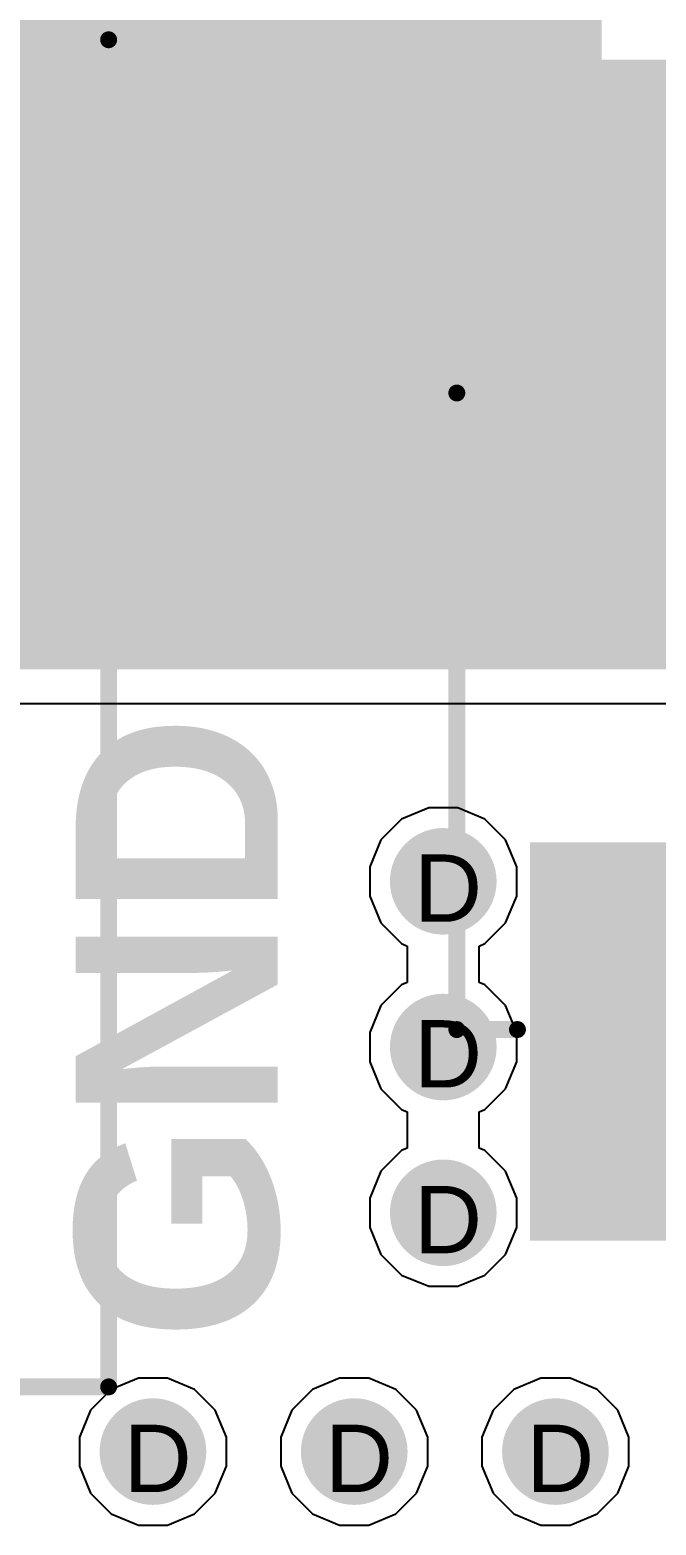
# Model space of a CAD drawing. Header units: inches. Extents: x 0 to 5401, y 0 to 5414.
# Drawn here: x 9.2 to 13.92, y 38.17 to 49.45 of the extents above; entities that cross this region are included whole.
import ezdxf

# ---------------------------------------------------------------- set-up
doc = ezdxf.new("R2010")
doc.units = ezdxf.units.IN
for name, color, linetype in [('Bottom Layer', 5, 'Continuous'), ('Bottom Solder', 6, 'Continuous'), ('Drill Drawing', 1, 'Continuous'), ('Layer 1', 16, 'Continuous'), ('Layer 2', 76, 'Continuous'), ('Multi-Layer', 9, 'Continuous'), ('Pad Holes', 156, 'Continuous'), ('Top Layer', 1, 'Continuous'), ('Top Overlay', 2, 'Continuous'), ('Top Paste', 8, 'Continuous'), ('Top Solder', 216, 'Continuous'), ('Via Holes', 16, 'Continuous')]:
    doc.layers.add(name, color=color, linetype=linetype)
doc.styles.add('Arial', font='', dxfattribs={"height": 0.2})
doc.styles.add('Arial_Bold', font='', dxfattribs={"height": 0.2})
doc.styles.get('Arial').set_extended_font_data('Arial')
doc.styles.get('Arial_Bold').set_extended_font_data('Arial', bold=True)

# ---------------------------------------------------------------- blocks, each defined once
blk = doc.blocks.new('1715721_195')
at = {"layer": 'Bottom Layer'}
blk.add_hatch(color=5, dxfattribs=at).paths.add_polyline_path([(-3.79, 1.25), (-1.29, 1.25), (-1.29, -1.25), (-3.79, -1.25)])
h = blk.add_hatch(color=5, dxfattribs=at)
edge = h.paths.add_edge_path()
edge.add_arc((2.54, 0), 1.25, 0, 360)
at = {"layer": 'Bottom Solder'}
blk.add_hatch(color=6, dxfattribs=at).paths.add_polyline_path([(-3.892, 1.352), (-1.188, 1.352), (-1.188, -1.352), (-3.892, -1.352)])
h = blk.add_hatch(color=6, dxfattribs=at)
edge = h.paths.add_edge_path()
edge.add_arc((2.54, 0), 1.352, 0, 360)
at = {"layer": 'Layer 1'}
h = blk.add_hatch(color=16, dxfattribs=at)
edge = h.paths.add_edge_path()
edge.add_arc((-2.54, 0), 1.25, 0, 360)
h = blk.add_hatch(color=16, dxfattribs=at)
edge = h.paths.add_edge_path()
edge.add_arc((2.54, 0), 1.25, 0, 360)
at = {"layer": 'Layer 2'}
h = blk.add_hatch(color=76, dxfattribs=at)
edge = h.paths.add_edge_path()
edge.add_arc((-2.54, 0), 1.25, 0, 360)
h = blk.add_hatch(color=76, dxfattribs=at)
edge = h.paths.add_edge_path()
edge.add_arc((2.54, 0), 1.25, 0, 360)
at = {"layer": 'Multi-Layer'}
h = blk.add_hatch(color=9, dxfattribs=at)
edge = h.paths.add_edge_path()
edge.add_arc((2.54, 0), 1.25, 0, 360)
at = {"layer": 'Pad Holes'}
h = blk.add_hatch(color=7, dxfattribs=at)
edge = h.paths.add_edge_path()
edge.add_arc((-2.54, 0), 0.65, 0, 360)
h = blk.add_hatch(color=7, dxfattribs=at)
edge = h.paths.add_edge_path()
edge.add_arc((2.54, 0), 0.65, 0, 360)
at = {"layer": 'Top Layer'}
blk.add_hatch(color=1, dxfattribs=at).paths.add_polyline_path([(-3.79, 1.25), (-1.29, 1.25), (-1.29, -1.25), (-3.79, -1.25)])
h = blk.add_hatch(color=1, dxfattribs=at)
edge = h.paths.add_edge_path()
edge.add_arc((2.54, 0), 1.25, 0, 360)
at = {"layer": 'Top Solder'}
blk.add_hatch(color=216, dxfattribs=at).paths.add_polyline_path([(-3.892, 1.352), (-1.188, 1.352), (-1.188, -1.352), (-3.892, -1.352)])
h = blk.add_hatch(color=216, dxfattribs=at)
edge = h.paths.add_edge_path()
edge.add_arc((2.54, 0), 1.352, 0, 360)
at = {"layer": 'Top Overlay'}
for points in [[(-5.08, -4.6, 0.127, 0.127, 0), (-5.08, 5.2, 0.127, 0.127, 0)], [(5.08, 5.2, 0.127, 0.127, 0), (-5.08, 5.2, 0.127, 0.127, 0)], [(5.08, -4.6, 0.127, 0.127, 0), (5.08, 5.2, 0.127, 0.127, 0)], [(-3.358, -3.398, 0.127, 0.127, 0), (-2.906, -2.946, 0.127, 0.127, 0)], [(-2.327, -2.946, 0.127, 0.127, 0), (-2.906, -2.946, 0.127, 0.127, 0)], [(-1.915, -3.358, 0.127, 0.127, 0), (-2.327, -2.946, 0.127, 0.127, 0)], [(1.722, -3.398, 0.127, 0.127, 0), (2.174, -2.946, 0.127, 0.127, 0)], [(2.753, -2.946, 0.127, 0.127, 0), (2.174, -2.946, 0.127, 0.127, 0)], [(3.165, -3.358, 0.127, 0.127, 0), (2.753, -2.946, 0.127, 0.127, 0)], [(5.08, -4.6, 0.127, 0.127, 0), (-5.08, -4.6, 0.127, 0.127, 0)]]:
    blk.add_lwpolyline(points, format="xyseb", dxfattribs=at)
for points in [[(-5.112, 5.2, 0.0635, 0.0635, 1), (-5.048, 5.2, 0.0635, 0.0635, 1)], [(-5.112, 5.2, 0.0635, 0.0635, 1), (-5.048, 5.2, 0.0635, 0.0635, 1)], [(5.048, 5.2, 0.0635, 0.0635, 1), (5.112, 5.2, 0.0635, 0.0635, 1)], [(5.048, 5.2, 0.0635, 0.0635, 1), (5.112, 5.2, 0.0635, 0.0635, 1)], [(-2.937, -2.946, 0.0635, 0.0635, 1), (-2.874, -2.946, 0.0635, 0.0635, 1)], [(-2.937, -2.946, 0.0635, 0.0635, 1), (-2.874, -2.946, 0.0635, 0.0635, 1)], [(-2.358, -2.946, 0.0635, 0.0635, 1), (-2.295, -2.946, 0.0635, 0.0635, 1)], [(-2.358, -2.946, 0.0635, 0.0635, 1), (-2.295, -2.946, 0.0635, 0.0635, 1)], [(2.143, -2.946, 0.0635, 0.0635, 1), (2.206, -2.946, 0.0635, 0.0635, 1)], [(2.143, -2.946, 0.0635, 0.0635, 1), (2.206, -2.946, 0.0635, 0.0635, 1)], [(2.722, -2.946, 0.0635, 0.0635, 1), (2.785, -2.946, 0.0635, 0.0635, 1)], [(2.722, -2.946, 0.0635, 0.0635, 1), (2.785, -2.946, 0.0635, 0.0635, 1)], [(-3.39, -3.398, 0.0635, 0.0635, 1), (-3.326, -3.398, 0.0635, 0.0635, 1)], [(-1.947, -3.358, 0.0635, 0.0635, 1), (-1.883, -3.358, 0.0635, 0.0635, 1)], [(1.69, -3.398, 0.0635, 0.0635, 1), (1.754, -3.398, 0.0635, 0.0635, 1)], [(3.133, -3.358, 0.0635, 0.0635, 1), (3.197, -3.358, 0.0635, 0.0635, 1)], [(-5.112, -4.6, 0.0635, 0.0635, 1), (-5.048, -4.6, 0.0635, 0.0635, 1)], [(-5.112, -4.6, 0.0635, 0.0635, 1), (-5.048, -4.6, 0.0635, 0.0635, 1)], [(5.048, -4.6, 0.0635, 0.0635, 1), (5.112, -4.6, 0.0635, 0.0635, 1)], [(5.048, -4.6, 0.0635, 0.0635, 1), (5.112, -4.6, 0.0635, 0.0635, 1)]]:
    blk.add_lwpolyline(points, format="xyseb", close=True, dxfattribs=at)
blk = doc.blocks.new('SMB__224')
at = {"layer": 'Top Layer'}
for points in [[(-3.7, -1.2), (-3.7, 1.2), (-0.9, 1.2), (-0.9, -1.2)], [(0.9, -1.2), (0.9, 1.2), (3.7, 1.2), (3.7, -1.2)]]:
    blk.add_hatch(color=1, dxfattribs=at).paths.add_polyline_path(points)
at = {"layer": 'Top Overlay'}
for points in [[(2.592, 1.243), (4.828, 1.243), (4.828, 1.904), (2.592, 1.904)], [(3.735, -1.652), (4.828, -1.652), (4.828, 1.345), (3.735, 1.345)], [(2.592, -1.906), (4.828, -1.906), (4.828, -1.246), (2.592, -1.246)]]:
    blk.add_hatch(color=2, dxfattribs=at).paths.add_polyline_path(points)
at = {"layer": 'Top Paste'}
for points in [[(-3.7, -1.2), (-3.7, 1.2), (-0.9, 1.2), (-0.9, -1.2)], [(0.9, -1.2), (0.9, 1.2), (3.7, 1.2), (3.7, -1.2)]]:
    blk.add_hatch(color=8, dxfattribs=at).paths.add_polyline_path(points)
at = {"layer": 'Top Solder'}
for points in [[(-3.802, -1.302), (-3.802, 1.302), (-0.798, 1.302), (-0.798, -1.302)], [(0.798, -1.302), (0.798, 1.302), (3.802, 1.302), (3.802, -1.302)]]:
    blk.add_hatch(color=216, dxfattribs=at).paths.add_polyline_path(points)
at = {"layer": 'Top Overlay'}
for points in [[(-2.21, 1.854, 0.127, 0.127, 0), (2.591, 1.854, 0.127, 0.127, 0)], [(-2.21, 1.854, 0.127, 0.127, 0), (-2.21, 1.397, 0.127, 0.127, 0)], [(-2.21, -1.397, 0.127, 0.127, 0), (-2.21, -1.854, 0.127, 0.127, 0)], [(-2.21, -1.854, 0.127, 0.127, 0), (2.591, -1.854, 0.127, 0.127, 0)]]:
    blk.add_lwpolyline(points, format="xyseb", dxfattribs=at)
for points in [[(-2.242, 1.854, 0.0635, 0.0635, 1), (-2.178, 1.854, 0.0635, 0.0635, 1)], [(-2.242, 1.854, 0.0635, 0.0635, 1), (-2.178, 1.854, 0.0635, 0.0635, 1)], [(2.559, 1.854, 0.0635, 0.0635, 1), (2.623, 1.854, 0.0635, 0.0635, 1)], [(-2.242, 1.397, 0.0635, 0.0635, 1), (-2.178, 1.397, 0.0635, 0.0635, 1)], [(-2.242, -1.397, 0.0635, 0.0635, 1), (-2.178, -1.397, 0.0635, 0.0635, 1)], [(-2.242, -1.854, 0.0635, 0.0635, 1), (-2.178, -1.854, 0.0635, 0.0635, 1)], [(-2.242, -1.854, 0.0635, 0.0635, 1), (-2.178, -1.854, 0.0635, 0.0635, 1)], [(2.559, -1.854, 0.0635, 0.0635, 1), (2.623, -1.854, 0.0635, 0.0635, 1)]]:
    blk.add_lwpolyline(points, format="xyseb", close=True, dxfattribs=at)

msp = doc.modelspace()

# ---------------------------------------------------------------- hatches: boundary and pattern name
at = {"layer": 'Bottom Layer'}
h = msp.add_hatch(color=5, dxfattribs=at)
edge = h.paths.add_edge_path()
edge.add_arc((12.319, 43.028), 0.3, 0, 360)
h = msp.add_hatch(color=5, dxfattribs=at)
edge = h.paths.add_edge_path()
edge.add_arc((12.319, 41.778), 0.3, 0, 360)
h = msp.add_hatch(color=5, dxfattribs=at)
edge = h.paths.add_edge_path()
edge.add_arc((12.319, 40.528), 0.3, 0, 360)
h = msp.add_hatch(color=5, dxfattribs=at)
edge = h.paths.add_edge_path()
edge.add_arc((10.131, 38.727), 0.3, 0, 360)
h = msp.add_hatch(color=5, dxfattribs=at)
edge = h.paths.add_edge_path()
edge.add_arc((11.648, 38.727), 0.3, 0, 360)
h = msp.add_hatch(color=5, dxfattribs=at)
edge = h.paths.add_edge_path()
edge.add_arc((13.164, 38.727), 0.3, 0, 360)
at = {"layer": 'Bottom Solder'}
h = msp.add_hatch(color=6, dxfattribs=at)
edge = h.paths.add_edge_path()
edge.add_arc((12.319, 43.028), 0.402, 0, 360)
h = msp.add_hatch(color=6, dxfattribs=at)
edge = h.paths.add_edge_path()
edge.add_arc((12.319, 41.778), 0.402, 0, 360)
h = msp.add_hatch(color=6, dxfattribs=at)
edge = h.paths.add_edge_path()
edge.add_arc((12.319, 40.528), 0.402, 0, 360)
h = msp.add_hatch(color=6, dxfattribs=at)
edge = h.paths.add_edge_path()
edge.add_arc((10.131, 38.727), 0.402, 0, 360)
h = msp.add_hatch(color=6, dxfattribs=at)
edge = h.paths.add_edge_path()
edge.add_arc((11.648, 38.727), 0.402, 0, 360)
h = msp.add_hatch(color=6, dxfattribs=at)
edge = h.paths.add_edge_path()
edge.add_arc((13.164, 38.727), 0.402, 0, 360)
at = {"layer": 'Layer 1'}
h = msp.add_hatch(color=16, dxfattribs=at)
edge = h.paths.add_edge_path()
edge.add_arc((12.319, 43.028), 0.3, 0, 360)
h = msp.add_hatch(color=16, dxfattribs=at)
edge = h.paths.add_edge_path()
edge.add_arc((12.319, 41.778), 0.3, 0, 360)
h = msp.add_hatch(color=16, dxfattribs=at)
edge = h.paths.add_edge_path()
edge.add_arc((12.319, 40.528), 0.3, 0, 360)
h = msp.add_hatch(color=16, dxfattribs=at)
edge = h.paths.add_edge_path()
edge.add_arc((10.131, 38.727), 0.3, 0, 360)
h = msp.add_hatch(color=16, dxfattribs=at)
edge = h.paths.add_edge_path()
edge.add_arc((11.648, 38.727), 0.3, 0, 360)
h = msp.add_hatch(color=16, dxfattribs=at)
edge = h.paths.add_edge_path()
edge.add_arc((13.164, 38.727), 0.3, 0, 360)
at = {"layer": 'Layer 2'}
h = msp.add_hatch(color=76, dxfattribs=at)
edge = h.paths.add_edge_path()
edge.add_arc((12.319, 43.028), 0.3, 0, 360)
h = msp.add_hatch(color=76, dxfattribs=at)
edge = h.paths.add_edge_path()
edge.add_arc((12.319, 41.778), 0.3, 0, 360)
h = msp.add_hatch(color=76, dxfattribs=at)
edge = h.paths.add_edge_path()
edge.add_arc((12.319, 40.528), 0.3, 0, 360)
h = msp.add_hatch(color=76, dxfattribs=at)
edge = h.paths.add_edge_path()
edge.add_arc((10.131, 38.727), 0.3, 0, 360)
h = msp.add_hatch(color=76, dxfattribs=at)
edge = h.paths.add_edge_path()
edge.add_arc((11.648, 38.727), 0.3, 0, 360)
h = msp.add_hatch(color=76, dxfattribs=at)
edge = h.paths.add_edge_path()
edge.add_arc((13.164, 38.727), 0.3, 0, 360)
at = {"layer": 'Top Layer'}
for points in [[(0.457, 44.628), (13.513, 44.628), (13.513, 58.947), (0.457, 58.947)], [(0.457, 44.628), (16.576, 44.628), (16.576, 49.225), (0.457, 49.225)]]:
    msp.add_hatch(color=1, dxfattribs=at).paths.add_polyline_path(points)
h = msp.add_hatch(color=1, dxfattribs=at)
edge = h.paths.add_edge_path()
edge.add_arc((12.319, 43.028), 0.3, 0, 360)
h = msp.add_hatch(color=1, dxfattribs=at)
edge = h.paths.add_edge_path()
edge.add_arc((12.319, 41.778), 0.3, 0, 360)
h = msp.add_hatch(color=1, dxfattribs=at)
edge = h.paths.add_edge_path()
edge.add_arc((12.319, 40.528), 0.3, 0, 360)
h = msp.add_hatch(color=1, dxfattribs=at)
edge = h.paths.add_edge_path()
edge.add_arc((10.131, 38.727), 0.3, 0, 360)
h = msp.add_hatch(color=1, dxfattribs=at)
edge = h.paths.add_edge_path()
edge.add_arc((11.648, 38.727), 0.3, 0, 360)
h = msp.add_hatch(color=1, dxfattribs=at)
edge = h.paths.add_edge_path()
edge.add_arc((13.164, 38.727), 0.3, 0, 360)
at = {"layer": 'Top Solder'}
h = msp.add_hatch(color=216, dxfattribs=at)
edge = h.paths.add_edge_path()
edge.add_arc((12.319, 43.028), 0.402, 0, 360)
h = msp.add_hatch(color=216, dxfattribs=at)
edge = h.paths.add_edge_path()
edge.add_arc((12.319, 41.778), 0.402, 0, 360)
h = msp.add_hatch(color=216, dxfattribs=at)
edge = h.paths.add_edge_path()
edge.add_arc((12.319, 40.528), 0.402, 0, 360)
h = msp.add_hatch(color=216, dxfattribs=at)
edge = h.paths.add_edge_path()
edge.add_arc((10.131, 38.727), 0.402, 0, 360)
h = msp.add_hatch(color=216, dxfattribs=at)
edge = h.paths.add_edge_path()
edge.add_arc((11.648, 38.727), 0.402, 0, 360)
h = msp.add_hatch(color=216, dxfattribs=at)
edge = h.paths.add_edge_path()
edge.add_arc((13.164, 38.727), 0.402, 0, 360)
at = {"layer": 'Via Holes'}
h = msp.add_hatch(color=7, dxfattribs=at)
edge = h.paths.add_edge_path()
edge.add_arc((12.319, 43.028), 0.15, 0, 360)
h = msp.add_hatch(color=7, dxfattribs=at)
edge = h.paths.add_edge_path()
edge.add_arc((12.319, 41.778), 0.15, 0, 360)
h = msp.add_hatch(color=7, dxfattribs=at)
edge = h.paths.add_edge_path()
edge.add_arc((12.319, 40.528), 0.15, 0, 360)
h = msp.add_hatch(color=7, dxfattribs=at)
edge = h.paths.add_edge_path()
edge.add_arc((10.131, 38.727), 0.15, 0, 360)
h = msp.add_hatch(color=7, dxfattribs=at)
edge = h.paths.add_edge_path()
edge.add_arc((11.648, 38.727), 0.15, 0, 360)
h = msp.add_hatch(color=7, dxfattribs=at)
edge = h.paths.add_edge_path()
edge.add_arc((13.164, 38.727), 0.15, 0, 360)

# ---------------------------------------------------------------- linework, layer by layer
at = {"layer": 'Layer 2'}
for p, q in [((12.209, 43.582), (12.005, 43.497)), ((12.429, 43.582), (12.209, 43.582)), ((12.633, 43.497), (12.429, 43.582)), ((12.005, 43.497), (11.849, 43.341)), ((12.789, 43.341), (12.633, 43.497)), ((11.849, 43.341), (11.765, 43.138)), ((12.873, 43.138), (12.789, 43.341)), ((11.765, 43.138), (11.765, 42.917)), ((12.873, 42.917), (12.873, 43.138)), ((11.765, 42.917), (11.849, 42.714)), ((12.789, 42.714), (12.873, 42.917)), ((11.849, 42.714), (12.005, 42.558)), ((12.633, 42.558), (12.789, 42.714)), ((12.005, 42.558), (12.048, 42.54)), ((12.048, 42.54), (12.048, 42.265)), ((12.59, 42.54), (12.633, 42.558)), ((12.59, 42.265), (12.59, 42.54)), ((12.005, 42.247), (11.849, 42.091)), ((12.048, 42.265), (12.005, 42.247)), ((12.633, 42.247), (12.59, 42.265)), ((12.789, 42.091), (12.633, 42.247)), ((11.849, 42.091), (11.765, 41.888)), ((12.873, 41.888), (12.789, 42.091)), ((11.765, 41.888), (11.765, 41.667)), ((12.873, 41.667), (12.873, 41.888)), ((11.765, 41.667), (11.849, 41.464)), ((12.789, 41.464), (12.873, 41.667)), ((11.849, 41.464), (12.005, 41.308)), ((12.633, 41.308), (12.789, 41.464)), ((12.005, 41.308), (12.048, 41.29)), ((12.048, 41.29), (12.048, 41.015)), ((12.59, 41.29), (12.633, 41.308)), ((12.59, 41.015), (12.59, 41.29)), ((12.005, 40.997), (11.849, 40.841)), ((12.048, 41.015), (12.005, 40.997)), ((12.633, 40.997), (12.59, 41.015)), ((12.789, 40.841), (12.633, 40.997)), ((11.849, 40.841), (11.765, 40.638)), ((12.873, 40.638), (12.789, 40.841)), ((11.765, 40.638), (11.765, 40.417)), ((12.873, 40.417), (12.873, 40.638)), ((11.765, 40.417), (11.849, 40.214)), ((12.789, 40.214), (12.873, 40.417)), ((11.849, 40.214), (12.005, 40.058)), ((12.633, 40.058), (12.789, 40.214)), ((12.005, 40.058), (12.209, 39.974)), ((12.429, 39.974), (12.633, 40.058)), ((12.209, 39.974), (12.429, 39.974)), ((10.021, 39.281), (9.817, 39.196)), ((10.241, 39.281), (10.021, 39.281)), ((10.445, 39.196), (10.241, 39.281)), ((11.537, 39.281), (11.334, 39.196)), ((11.758, 39.281), (11.537, 39.281)), ((11.961, 39.196), (11.758, 39.281)), ((13.054, 39.281), (12.851, 39.196)), ((13.275, 39.281), (13.054, 39.281)), ((13.478, 39.196), (13.275, 39.281)), ((9.817, 39.196), (9.661, 39.04)), ((10.601, 39.04), (10.445, 39.196)), ((11.334, 39.196), (11.178, 39.04)), ((12.117, 39.04), (11.961, 39.196)), ((12.851, 39.196), (12.695, 39.04)), ((13.634, 39.04), (13.478, 39.196)), ((9.661, 39.04), (9.577, 38.837)), ((10.685, 38.837), (10.601, 39.04)), ((11.178, 39.04), (11.094, 38.837)), ((12.202, 38.837), (12.117, 39.04)), ((12.695, 39.04), (12.61, 38.837)), ((13.718, 38.837), (13.634, 39.04)), ((9.577, 38.837), (9.577, 38.616)), ((10.685, 38.616), (10.685, 38.837)), ((11.094, 38.837), (11.094, 38.616)), ((12.202, 38.616), (12.202, 38.837)), ((12.61, 38.837), (12.61, 38.616)), ((13.718, 38.616), (13.718, 38.837)), ((9.577, 38.616), (9.661, 38.413)), ((10.601, 38.413), (10.685, 38.616)), ((11.094, 38.616), (11.178, 38.413)), ((12.117, 38.413), (12.202, 38.616)), ((12.61, 38.616), (12.695, 38.413)), ((13.634, 38.413), (13.718, 38.616)), ((9.661, 38.413), (9.817, 38.257)), ((10.445, 38.257), (10.601, 38.413)), ((11.178, 38.413), (11.334, 38.257)), ((11.961, 38.257), (12.117, 38.413)), ((12.695, 38.413), (12.851, 38.257)), ((13.478, 38.257), (13.634, 38.413)), ((9.817, 38.257), (10.021, 38.173)), ((10.241, 38.173), (10.445, 38.257)), ((11.334, 38.257), (11.537, 38.173)), ((11.758, 38.173), (11.961, 38.257)), ((12.851, 38.257), (13.054, 38.173)), ((13.275, 38.173), (13.478, 38.257)), ((10.021, 38.173), (10.241, 38.173)), ((11.537, 38.173), (11.758, 38.173)), ((13.054, 38.173), (13.275, 38.173))]:
    msp.add_line(p, q, dxfattribs=at)
at = {"layer": 'Top Layer'}
msp.add_line((0.457, 44.369), (16.576, 44.369), dxfattribs=at)

# ---------------------------------------------------------------- block references
for name, p, rotation in [('1715721_195', (4.597, 44.295), 270), ('SMB__224', (14.275, 44.12), 90)]:
    msp.add_blockref(name, p, dxfattribs=dict(rotation=rotation))

# ---------------------------------------------------------------- texts
at = {"layer": 'Drill Drawing', "style": 'Arial'}
for p in [(12.099, 42.723), (12.099, 41.473), (12.099, 40.223), (9.911, 38.422), (11.428, 38.422), (12.944, 38.422)]:
    msp.add_text('D', height=0.508, dxfattribs=at).set_placement(p)
at = {"layer": 'Top Overlay', "style": 'Arial_Bold'}
for s, p in [('+24V', (11.074, 45.998)), ('GND', (11.072, 39.56))]:
    msp.add_text(s, height=1.524, rotation=90, dxfattribs=at).set_placement(p)

doc.saveas('drawing.dxf')
